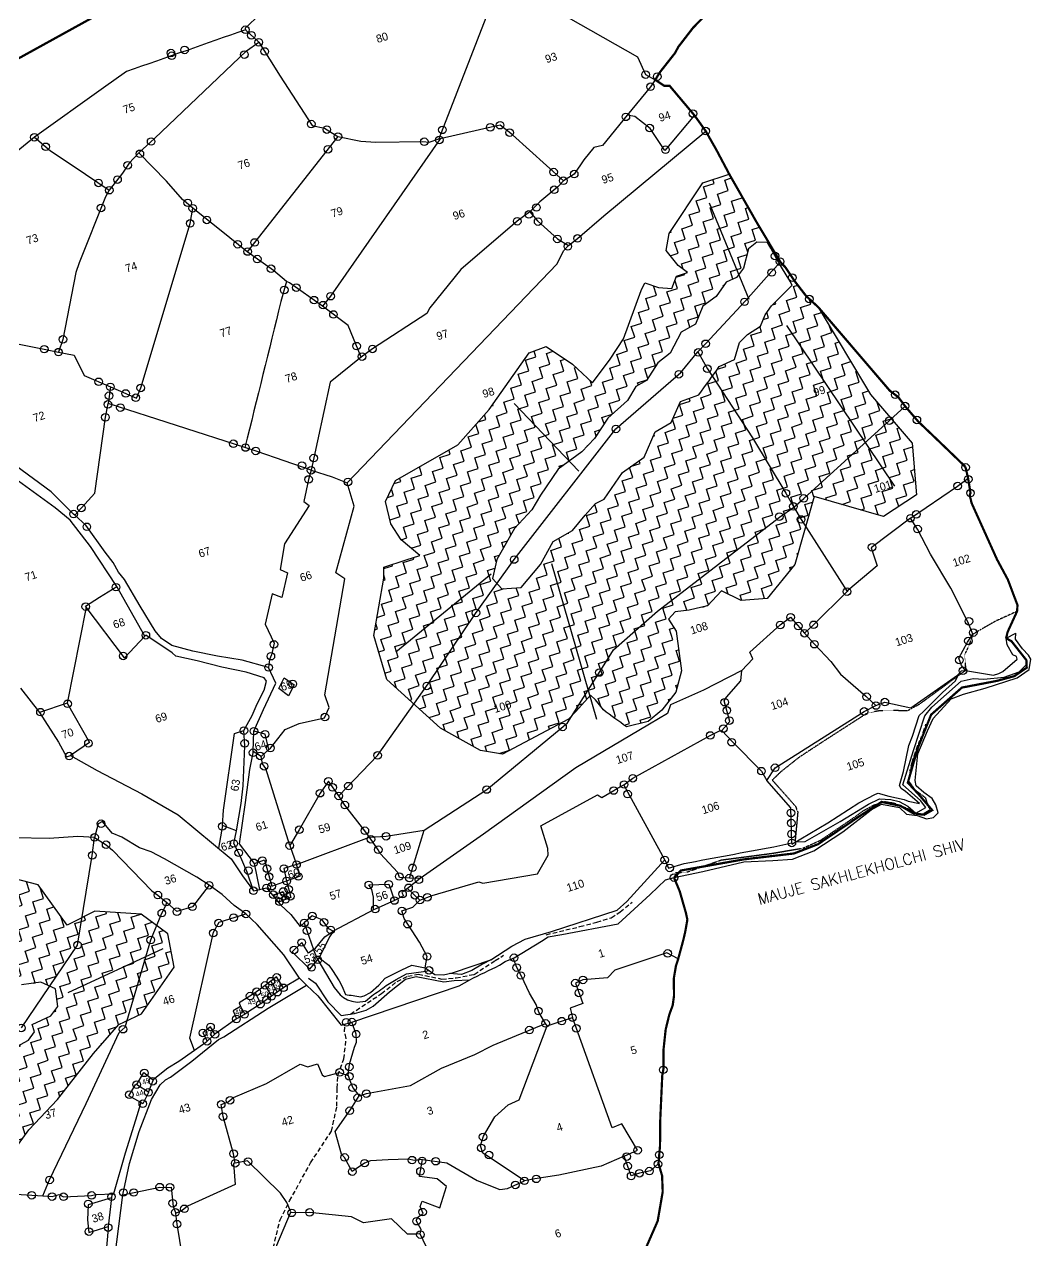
# Model space of a CAD drawing. Header units: metres. Extents: x 355712 to 357523, y 1745396 to 1748564.
# Drawn here: x 356358 to 357480, y 1746151 to 1747507 of the extents above; entities that cross this region are included whole.
import ezdxf
from ezdxf.enums import TextEntityAlignment as Align

# ---------------------------------------------------------------- set-up
doc = ezdxf.new("R2010")
doc.units = ezdxf.units.M
doc.header["$MEASUREMENT"] = 0
doc.linetypes.add('DASHDOT', pattern=[1, 0.5, -0.25, 0, -0.25])
doc.linetypes.add('DASHED', pattern=[0.75, 0.5, -0.25])
for name, color, linetype in [('LINE_FOOTPATH', 1, 'DASHED'), ('LINE_WATER', 4, 'Continuous'), ('OFF', 1, 'Continuous'), ('OTHERS', 1, 'Continuous'), ('POLY_HATCH', 12, 'Continuous'), ('POLY_PARCEL', 6, 'Continuous'), ('POLY_ROAD', 30, 'Continuous'), ('POLY_WATER', 4, 'Continuous'), ('SYM_ARROW', 1, 'Continuous'), ('SYM_STONE', 1, 'Continuous'), ('TEXT_MAPOUT', 7, 'Continuous'), ('TEXT_PARCEL', 7, 'Continuous'), ('V_BOUND_LINE', 7, 'Continuous'), ('V_BOUND_STREAM_LINE', 7, 'DASHDOT')]:
    doc.layers.add(name, color=color, linetype=linetype)
doc.styles.get("Standard").update_dxf_attribs({"font": 'simplex.shx'})
doc.styles.add('TEXT_MAP', font='KRDEV050.TTF')
doc.dimstyles.get("Standard").update_dxf_attribs({"dimtxt": 0.18, "dimasz": 0.18, "dimexe": 0.18, "dimexo": 0.0625, "dimgap": 0.09, "dimtad": 0, "dimtih": 1, "dimtoh": 1, "dimdec": 4, "dimzin": 0, "dimdsep": 46, "dimtxsty": 'Standard', "dimcen": 0.09, "dimadec": 0, "dimazin": 0, "dimtfac": 1, "dimtdec": 4, "dimtofl": 0, "dimtmove": 0, "dimatfit": 3, "dimfxl": 1, "dimtolj": 1, "dimtzin": 0, "dimarcsym": 0})
pattern_1 = [(17.66085, (356086.215, 1744878.072), (8.05156, 15.57349), [12.3968, -12.3968]), (107.66085, (356098.027, 1744881.833), (-15.57349, 8.05156), [12.3968, -12.3968])]

# ---------------------------------------------------------------- blocks, each defined once
blk = doc.blocks.new('STONE')
blk.add_circle((0, 0), 0.851)

msp = doc.modelspace()

# ---------------------------------------------------------------- hatches: boundary and pattern name
at = {"layer": 'POLY_HATCH'}
h = msp.add_hatch(dxfattribs=at)
h.set_pattern_fill('ZIGZAG', color=256, scale=99.174399, angle=17.6608, style=0)
h.set_pattern_definition(pattern_1)
h.paths.add_polyline_path([(356911.9, 1746879.5), (356890.4, 1746878.1), (356879.7, 1746889.6), (356884.7, 1746910.7), (356904.3, 1746945.1), (356923.5, 1746966.1), (356933.2, 1746982.5), (356952.9, 1747011.5), (356979.6, 1747030.9), (356993.7, 1747045.6), (357008.4, 1747068.3), (357030.5, 1747088), (357039.7, 1747103.5), (357051.6, 1747110.4), (357064.1, 1747130), (357077.9, 1747140.7), (357090.1, 1747164.1), (357106, 1747173.1), (357114.5, 1747193), (357129.1, 1747203.9), (357140.4, 1747220), (357152, 1747225.3), (357159.7, 1747235.6), (357165.4, 1747257), (357183.3, 1747271.7), (357173.9, 1747287.5), (357143.8, 1747340.4), (357114.4, 1747330.8), (357076.7, 1747274.2), (357073.5, 1747255.1), (357086.8, 1747238.5), (357097.3, 1747230.6), (357084.9, 1747226.7), (357079.7, 1747213), (357065, 1747213.9), (357049.7, 1747219.3), (357045.6, 1747210.8), (357026, 1747156.7), (357010.9, 1747134.1), (356991.4, 1747107.8), (356969.2, 1747128.6), (356939.5, 1747148.1), (356920.6, 1747141), (356876.1, 1747077.8), (356841.3, 1747038.6), (356771.8, 1746998.9), (356760.4, 1746975.2), (356766.6, 1746950.6), (356778, 1746932.6), (356798.7, 1746915.2), (356783.4, 1746910.3), (356758.8, 1746902), (356758.6, 1746890), (356747.5, 1746825.8), (356762, 1746776.9), (356821.7, 1746722.4), (356866.4, 1746697.6), (356891, 1746693.7), (356964.7, 1746732.5), (356972.9, 1746741.1), (356989.1, 1746759.3), (356994.8, 1746754.1), (357003.4, 1746742.8, 0.005377), (357029.3, 1746724.1), (357053.5, 1746729.8), (357068.5, 1746742.6), (357084.1, 1746762.6), (357090.5, 1746786.6), (357084.5, 1746830.7), (357076.2, 1746844), (357083.6, 1746852.4), (357099, 1746854.3), (357119.5, 1746858.8), (357135.1, 1746875.8), (357157.2, 1746864.8), (357185.9, 1746867.3), (357216.8, 1746905), (357238.3, 1746980.9), (357315.6, 1746958.7), (357352.6, 1746982.7), (357347.6, 1747040.2), (357301.4, 1747094.5), (357243, 1747192.1), (357229.6, 1747204.4), (357217.5, 1747220.1), (357190.9, 1747193.6), (357183.9, 1747183.6), (357178.5, 1747170.9), (357164.2, 1747161.7), (357155.4, 1747152.6), (357149.7, 1747133.6), (357132.6, 1747125.8, -0.00621), (357109.8, 1747094.3), (357089.4, 1747087), (357078.9, 1747063.3), (357061.1, 1747052.9), (357048.9, 1747024.8), (357024.6, 1747007.7), (357004.3, 1746977.8), (356994.8, 1746973.2), (356983.3, 1746960.1), (356969.2, 1746943.1), (356947.3, 1746930.6), (356933.5, 1746905.1)])
h = msp.add_hatch(dxfattribs=at)
h.set_pattern_fill('ZIGZAG', color=256, scale=99.174399, angle=17.6608, style=0)
h.set_pattern_definition(pattern_1)
h.paths.add_polyline_path([(356422.5, 1745927.7), (356392.8, 1745939.7), (356345, 1745951.5), (356319.3, 1745982.7), (356306.5, 1746040.6), (356297.6, 1746100.8), (356288.2, 1746158.6), (356263.2, 1746194.6, -0.003784), (356326.8, 1746225), (356362.8, 1746274.7), (356394.9, 1746308.6), (356435, 1746359.7), (356463, 1746392.2), (356488.6, 1746403.8), (356525, 1746455.9), (356517.7, 1746493), (356488.1, 1746515.1), (356436.5, 1746518.3), (356405.4, 1746502.8), (356373.1, 1746547.7), (356346, 1746554.8), (356291.6, 1746502.6), (356268.2, 1746480.5), (356245.4, 1746481.1), (356159.1, 1746408.6), (356114.5, 1746353.9), (356082.6, 1746302), (356057.4, 1746268.8), (356039.9, 1746228.3), (356014, 1746196.4), (355974.4, 1746133.1), (356008.5, 1746050.5), (356031, 1746033.3), (356078.6, 1746039.5), (356082.7, 1746012.6), (356044.9, 1745985.9), (356061.8, 1745929.3), (356078.4, 1745902), (356126.9, 1745866.7), (356182.2, 1745838.1), (356226.3, 1745806), (356265.3, 1745779), (356331.6, 1745723.8), (356378.1, 1745713.1), (356406.5, 1745754.8), (356440.2, 1745829.7)])
h.paths.add_polyline_path([(356353.7, 1745826.2), (356362.2, 1745805.8), (356368.2, 1745793.3), (356366.9, 1745776.4), (356354.1, 1745763.1), (356340.9, 1745771.4), (356332.6, 1745787.2), (356311.5, 1745812.1), (356298.1, 1745823), (356289.3, 1745842.5), (356274.4, 1745858.2), (356251.7, 1745869.4), (356236, 1745891.7), (356226.1, 1745893.8), (356210.1, 1745902.5), (356199.7, 1745920.9), (356183.6, 1745921.7, -0.006227), (356163.6, 1745941), (356138.8, 1745942.3), (356126.5, 1745952.2), (356109.6, 1745963.9), (356103.2, 1745975.7), (356101.7, 1745998.9), (356106.8, 1746020.3), (356101.4, 1746024.8), (356093.6, 1746034.8), (356080.8, 1746043.9), (356072.9, 1746056.5), (356064.6, 1746072.3), (356042, 1746092), (356032.6, 1746117.7), (356044.5, 1746145.6), (356044.9, 1746158.8), (356058, 1746171.6), (356072.4, 1746182.1), (356075.9, 1746204.2), (356091.2, 1746222.3), (356094.9, 1746241.9), (356109.3, 1746259.2), (356116.2, 1746272.6), (356130.1, 1746288.9), (356130.5, 1746298.2), (356147, 1746304.1), (356155.7, 1746330.6), (356169, 1746342.7), (356181.8, 1746366.5), (356199.5, 1746372.8), (356209.6, 1746380.6), (356219.5, 1746397), (356250.9, 1746401.7), (356270.1, 1746412.5), (356295.8, 1746410.2), (356308.1, 1746419.3), (356331.2, 1746425.4), (356354.7, 1746436.2), (356376.2, 1746439.1), (356392.4, 1746431.7), (356395.3, 1746412.2), (356387.4, 1746401.8), (356366.6, 1746392.2), (356369.3, 1746383.9), (356362.4, 1746374.4), (356349.4, 1746367.7), (356332.2, 1746347.1), (356326.7, 1746331.5), (356315.1, 1746326.5), (356325.4, 1746296.2), (356312.8, 1746286.3), (356300.6, 1746264.6), (356280.2, 1746254.2), (356273.9, 1746228.5), (356257.4, 1746213.7), (356196.1, 1746176.4), (356191.7, 1746167.8), (356215.2, 1746145.6), (356207.7, 1746109.1), (356227.1, 1746075.1), (356230.6, 1746043.3), (356283.4, 1746022.3), (356288.8, 1746007.5), (356289.6, 1745980.1), (356306.6, 1745965.8), (356304, 1745945.2), (356321.7, 1745920.6), (356324.5, 1745897.2), (356331.4, 1745888.2), (356336.4, 1745866.1), (356337.7, 1745847.4)], flags=16)

# ---------------------------------------------------------------- linework, layer by layer
at = {"layer": 'LINE_FOOTPATH', "ltscale": 0.5}
msp.add_lwpolyline([(357464.7, 1746852.8), (357440.1, 1746841.6), (357415.3, 1746827.2), (357410.2, 1746812.6), (357406.4, 1746805.2), (357407.3, 1746786.9), (357356.1, 1746749.4), (357342.6, 1746741.8), (357327.1, 1746742.2), (357310.6, 1746741.8), (357297.6, 1746739.3), (357247.8, 1746707.2), (357221.5, 1746689.9), (357201.1, 1746673.7), (357191.8, 1746664.6), (357217.7, 1746635.4), (357220.2, 1746628.9), (357217.1, 1746595.3)], dxfattribs=at)
at = {"layer": 'LINE_FOOTPATH', "ltscale": 10}
for points in [[(356939.8, 1746492.2), (356977.2, 1746501.2), (356996.1, 1746506), (357012.3, 1746511.1), (357022.2, 1746517.6), (357035.4, 1746528.5)], [(356721.6, 1746403.6), (356755.9, 1746426.6), (356773.6, 1746440.1), (356785.4, 1746446), (356797.2, 1746448.1), (356823.4, 1746442.7), (356839.2, 1746444), (356859.5, 1746448), (356882.9, 1746463.3), (356892.2, 1746469.2)], [(356648.4, 1746004.6), (356637.9, 1746029.9), (356623.4, 1746066.3), (356626.8, 1746090.1), (356628.1, 1746106.9), (356633.7, 1746135.7), (356642.9, 1746174.4), (356653.6, 1746195.4), (356677, 1746237.9), (356700.3, 1746273), (356706.3, 1746300.8), (356706.6, 1746321.1), (356707.5, 1746335.6), (356714.1, 1746353.7), (356716.6, 1746376.6), (356714.9, 1746384.1), (356715.2, 1746392.6)]]:
    msp.add_lwpolyline(points, dxfattribs=at)
at = {"layer": 'LINE_WATER'}
for points in [[(357217.7, 1746595.7), (357228.3, 1746596.1), (357267.6, 1746618.6), (357298.9, 1746637.7), (357311.5, 1746643.8), (357323.8, 1746643.1), (357333.3, 1746640.8), (357342.9, 1746635.6), (357352, 1746627.7), (357362.9, 1746634.1), (357357.1, 1746641.8), (357337.3, 1746659.5), (357349.2, 1746697.7), (357361.9, 1746736.2), (357369.5, 1746746.1), (357402.3, 1746774.8), (357415.9, 1746777.9), (357427.7, 1746777.1), (357450.3, 1746779.3), (357467, 1746785.4), (357474.8, 1746793.3)], [(356877.8, 1746464.2), (356868.5, 1746459.2), (356856.6, 1746452.1), (356845.1, 1746448), (356832, 1746449)], [(356674.5, 1746443.8), (356682.5, 1746438.1), (356696.2, 1746417.2), (356711, 1746402), (356726.1, 1746404.3), (356739, 1746408), (356746.7, 1746412.5), (356764.8, 1746428.6), (356782.8, 1746442.6), (356794.7, 1746445.6), (356825.6, 1746439.7), (356837.1, 1746441.3), (356854.6, 1746441.9)]]:
    msp.add_lwpolyline(points, dxfattribs=at)
msp.add_lwpolyline([(356684.9, 1746464.2), (356703.1, 1746433.5), (356709.8, 1746425.3), (356713.8, 1746422), (356718.3, 1746419.7), (356722.9, 1746418.2), (356729.1, 1746416.9), (356738.2, 1746418.2), (356745.1, 1746424.1, 0.009766), (356761.4, 1746435.5), (356772.5, 1746442.3), (356783.8, 1746448.4), (356802.8, 1746451.2), (356809.1, 1746452.4)], format="xyb", dxfattribs=at)
at = {"layer": 'OFF'}
for points in [[(357452.5, 1746822.8), (357463.5, 1746828.4)], [(356661.3, 1746570.5), (356742.6, 1746601.1)], [(356613.3, 1746541.3), (356620.3, 1746542.7)], [(356664.6, 1746443.6), (356672.4, 1746436)]]:
    msp.add_lwpolyline(points, dxfattribs=at)
at = {"layer": 'OTHERS', "linetype": 'DASHED', "ltscale": 0.5}
msp.add_lwpolyline([(357084, 1746561.4), (357096.6, 1746562.1), (357135.1, 1746575.6), (357192.5, 1746583.1), (357226.3, 1746588.9), (357245.6, 1746597.5), (357285.5, 1746624.7), (357292.4, 1746629.9), (357304.4, 1746636.6), (357317.9, 1746640.9), (357328.1, 1746638.8), (357344.3, 1746632.3), (357349.5, 1746627.7), (357358, 1746625.9), (357367.4, 1746631.4), (357362.7, 1746644.8), (357351.4, 1746653.2), (357343.7, 1746664), (357345.2, 1746675.3), (357349.1, 1746689), (357354.3, 1746703.9), (357359.1, 1746715), (357363.1, 1746727)], dxfattribs=at)
at = {"layer": 'POLY_HATCH'}
for points in [[(357143.8, 1747340.4), (357173.9, 1747287.5), (357201, 1747242.1), (357206.4, 1747236.5), (357217.1, 1747220.6), (357229.6, 1747204.4), (357243, 1747192.1), (357301.4, 1747094.5), (357347.6, 1747040.2), (357352.6, 1746982.7), (357315.6, 1746958.7), (357238.3, 1746980.9), (357216.8, 1746905), (357185.9, 1746867.3), (357157.2, 1746864.8), (357135.1, 1746875.8), (357119.5, 1746858.8), (357099, 1746854.3), (357083.6, 1746852.4), (357076.2, 1746844), (357084.5, 1746830.7), (357090.5, 1746786.6), (357084.1, 1746762.6), (357068.5, 1746742.6), (357053.5, 1746729.8), (357029.3, 1746724.1, -0.005377), (357003.4, 1746742.8), (356994.8, 1746754.1), (356989.1, 1746759.3), (356972.9, 1746741.1), (356964.7, 1746732.5), (356891, 1746693.7), (356866.4, 1746697.6), (356821.7, 1746722.4), (356762, 1746776.9), (356747.5, 1746825.8), (356758.6, 1746890), (356758.8, 1746902), (356783.4, 1746910.3), (356798.7, 1746915.2), (356778, 1746932.6), (356766.6, 1746950.6), (356760.4, 1746975.2), (356771.8, 1746998.9), (356841.3, 1747038.6), (356876.1, 1747077.8), (356920.6, 1747141), (356939.5, 1747148.1), (356969.2, 1747128.6), (356991.4, 1747107.8), (357010.9, 1747134.1), (357026, 1747156.7), (357045.6, 1747210.8), (357049.7, 1747219.3), (357065, 1747213.9), (357079.7, 1747213), (357084.9, 1747226.7), (357097.3, 1747230.6), (357086.8, 1747238.5), (357073.5, 1747255.1), (357076.7, 1747274.2), (357114.4, 1747330.8)], [(357186.6, 1747264.1), (357174.7, 1747264.6), (357165.4, 1747257), (357159.7, 1747235.6), (357152, 1747225.3), (357140.4, 1747220), (357129.1, 1747203.9), (357114.5, 1747193), (357106, 1747173.1), (357090.1, 1747164.1), (357077.9, 1747140.7), (357064.1, 1747130), (357051.6, 1747110.4), (357039.7, 1747103.5), (357030.5, 1747088), (357008.4, 1747068.3), (356993.7, 1747045.6), (356979.6, 1747030.9), (356952.9, 1747011.5), (356933.2, 1746982.5), (356923.5, 1746966.1), (356904.3, 1746945.1), (356884.7, 1746910.7), (356879.7, 1746889.6), (356890.4, 1746878.1), (356911.9, 1746879.5), (356933.5, 1746905.1), (356947.3, 1746930.6), (356969.2, 1746943.1), (356983.3, 1746960.1), (356994.8, 1746973.2), (357004.3, 1746977.8), (357024.6, 1747007.7), (357048.9, 1747024.8), (357061.1, 1747052.9), (357078.9, 1747063.3), (357089.4, 1747087), (357109.8, 1747094.3, 0.00621), (357132.6, 1747125.8), (357149.7, 1747133.6), (357155.4, 1747152.6), (357164.2, 1747161.7), (357178.5, 1747170.9), (357183.9, 1747183.6), (357190.9, 1747193.6), (357214.1, 1747216.7), (357210.4, 1747223.3), (357199.1, 1747241.6), (357190.2, 1747257.9)]]:
    msp.add_lwpolyline(points, format="xyb", close=True, dxfattribs=at)
for points in [[(356326.8, 1746225), (356362.8, 1746274.7), (356394.9, 1746308.6), (356435, 1746359.7), (356463, 1746392.2), (356488.6, 1746403.8), (356525, 1746455.9), (356517.7, 1746493), (356488.1, 1746515.1), (356436.5, 1746518.3), (356405.4, 1746502.8), (356373.1, 1746547.7), (356346, 1746554.8)], [(356349.4, 1746367.7), (356362.4, 1746374.4), (356369.3, 1746383.9), (356366.6, 1746392.2), (356387.4, 1746401.8), (356395.3, 1746412.2), (356392.4, 1746431.7), (356376.2, 1746439.1), (356354.7, 1746436.2)]]:
    msp.add_lwpolyline(points, dxfattribs=at)
at = {"layer": 'POLY_PARCEL'}
for points in [[(356888.6, 1747559.1), (356900.7, 1747551.6), (357041.4, 1747471.3), (357050.5, 1747451.4), (357061.3, 1747445.5), (357056, 1747437.9), (357030.1, 1747406.3)], [(356882.8, 1747541.9), (356820.1, 1747379.6)], [(356604.3, 1747501.4), (356619.2, 1747487.5)], [(356485.6, 1747364.1), (356502.9, 1747380.2), (356605.5, 1747477.8), (356619.2, 1747487.5)], [(356619.2, 1747487.5), (356643.2, 1747449.8), (356678.7, 1747394.6), (356692.5, 1747391.7), (356707.5, 1747382.3)], [(357030.1, 1747406.3), (357002.5, 1747372.4), (356992.9, 1747370.3), (356981.5, 1747356.2), (356970.9, 1747340.5), (356958.8, 1747333)], [(357105, 1747406), (357071.8, 1747366.7), (357055.7, 1747391.3), (357038.6, 1747404.7), (357030.1, 1747406.3)], [(356958.8, 1747333), (356902, 1747384.2), (356888.3, 1747395), (356878.4, 1747392.8), (356821.4, 1747379.9)], [(356964.7, 1747260.7), (356974.6, 1747268.7), (357004, 1747294), (357117.5, 1747388.5)], [(356369, 1747381.5), (356387.1, 1747366.4), (356413.5, 1747349), (356452.5, 1747322.5)], [(356707.5, 1747382.3), (356606.4, 1747253.6)], [(356821.4, 1747379.9), (356699.3, 1747204.3), (356690.2, 1747193.2)], [(356707.5, 1747382.3), (356733, 1747377.1), (356749.8, 1747376.2), (356802.3, 1747376.7), (356809.3, 1747376.1), (356820.1, 1747379.6)], [(356820.1, 1747379.6), (356821.4, 1747379.9)], [(356485.6, 1747364.1), (356474.7, 1747352.7), (356467.4, 1747341.5), (356452.5, 1747322.5)], [(356545.6, 1747302.4), (356545.6, 1747302.4), (356534.3, 1747312.2), (356516.2, 1747332.5), (356485.6, 1747364.1)], [(356452.5, 1747322.5), (356448.2, 1747315.1), (356419.1, 1747241.4), (356415.1, 1747230.7), (356400.8, 1747156.1), (356395.9, 1747141.9)], [(356958.8, 1747333), (356952.6, 1747326.4), (356932.5, 1747309.5), (356921.4, 1747298.4)], [(356453.7, 1747103.2), (356482.8, 1747090.6), (356487.6, 1747102), (356542.7, 1747285.5), (356542.7, 1747285.5), (356542.7, 1747285.5), (356545.6, 1747302.4)], [(356606.4, 1747253.6), (356586.8, 1747269.2), (356545.6, 1747302.4)], [(356921.4, 1747298.4), (356907.4, 1747287.8), (356844.5, 1747234), (356810.1, 1747191.2), (356806.5, 1747185), (356746, 1747145.5), (356733.4, 1747136.2)], [(356921.4, 1747298.4), (356929.9, 1747288.2), (356952.2, 1747268.2), (356964.7, 1747260.7)], [(356650.3, 1747220.5), (356635.8, 1747232.8), (356606.4, 1747253.6)], [(356717.8, 1746996.1), (356951.9, 1747240.4), (356958.9, 1747254.9), (356964.7, 1747260.7)], [(357108.8, 1747142.4), (357117.4, 1747151.2), (357161.8, 1747199.2), (357191.3, 1747232.1), (357201, 1747242.1)], [(356690.2, 1747193.2), (356653.4, 1747219.3), (356650.3, 1747220.5)], [(356733.4, 1747136.2), (356718.9, 1747171.5), (356690.2, 1747193.2)], [(356279.7, 1747153.5), (356288.8, 1747163.4), (356380, 1747145.2), (356395.9, 1747141.9)], [(356395.9, 1747141.9), (356413.5, 1747138.6), (356424.4, 1747116), (356453.7, 1747103.2)], [(356733.4, 1747136.2), (356698.9, 1747108.4), (356677.5, 1747010.2)], [(356708.3, 1746646.9), (356751.7, 1746692.2), (356808.2, 1746771.8), (356860.8, 1746850.4), (356904, 1746910.6), (357017.4, 1747056.3), (357089.8, 1747119.1), (357108.8, 1747142.4)], [(357108.8, 1747142.4), (357119.4, 1747123.4), (357169.9, 1747046.3), (357206.9, 1746984.5), (357215.8, 1746969.1)], [(356453.7, 1747103.2), (356451.1, 1747084.5)], [(356414, 1746960.1), (356436.5, 1746984.7), (356448.2, 1747069.2), (356451.1, 1747084.5)], [(356603.8, 1747035.7), (356451.1, 1747084.5)], [(357215.8, 1746969.1), (357226.9, 1746978.8), (357322.4, 1747065.5), (357339.8, 1747081.7)], [(356677.5, 1747010.2), (356617.5, 1747031.1), (356603.8, 1747035.7)], [(356677.5, 1747010.2), (356674.8, 1746999.9), (356669.4, 1746975.5), (356675.4, 1746970.9), (356647.9, 1746928.1), (356643.2, 1746899.5), (356651.3, 1746895.8), (356644.8, 1746868.3), (356634.3, 1746872.2), (356626.5, 1746838.4), (356636.5, 1746817.5), (356633.4, 1746804.3), (356631, 1746799.2), (356630.2, 1746790.2)], [(356677.5, 1747010.2), (356701.1, 1747002.8), (356717.8, 1746996.1)], [(356630.5, 1746698.8), (356632.1, 1746700.3), (356648.6, 1746721.2), (356664.4, 1746727.6), (356692.5, 1746733.9), (356697.8, 1746745.5), (356692.9, 1746759.8), (356715, 1746889), (356705.3, 1746895.8), (356725.7, 1746970), (356717.8, 1746996.1)], [(357345.9, 1746956.7), (357398.4, 1746992.5), (357410.1, 1747001.4)], [(356803.5, 1746608.7), (356873.4, 1746654.1), (356956.4, 1746722.7), (356963.4, 1746728.4), (357006.2, 1746796), (357014.8, 1746809.8), (357063.8, 1746853.1), (357199.9, 1746957.9), (357215.8, 1746969.1)], [(357215.8, 1746969.1), (357223.9, 1746955.3), (357275.1, 1746874.8)], [(357345.9, 1746956.7), (357302.1, 1746923.6), (357308.9, 1746903.5), (357276.2, 1746876.1), (357275.1, 1746874.8)], [(357407.3, 1746786.9), (357402.6, 1746792.3), (357399.6, 1746800.7), (357409.5, 1746818.4), (357415.3, 1746827.2), (357409.9, 1746841), (357390.7, 1746878.5), (357368.3, 1746916.6), (357353.8, 1746944.6), (357345.9, 1746956.7)], [(356426.8, 1746857.5), (356425.9, 1746858.7), (356441.6, 1746868.6), (356461, 1746880.4)], [(357275.1, 1746874.8), (357237.8, 1746837.8), (357227.7, 1746828.4)], [(356426.8, 1746857.5), (356405.7, 1746750.4)], [(356492.3, 1746825), (356469.6, 1746801), (356426.8, 1746857.5)], [(357158, 1746786.9), (357170, 1746800), (357166.7, 1746807.2), (357200.7, 1746837.6), (357212.2, 1746846.2), (357227.7, 1746828.4)], [(357227.7, 1746828.4), (357238.8, 1746816.2), (357256.9, 1746796.9), (357267.7, 1746782.8), (357296, 1746758.4), (357307.3, 1746747.8)], [(357158, 1746786.9), (357115.2, 1746765), (357078.2, 1746748.7), (357075.1, 1746738.8), (357054.9, 1746727), (356972.9, 1746678.3), (356869.8, 1746604.4), (356799.2, 1746554.8)], [(357135.5, 1746720.1), (357144.3, 1746729.8), (357138.3, 1746752.9), (357140.7, 1746757), (357156.7, 1746775.3), (357158, 1746786.9)], [(357307.3, 1746747.8), (357317.3, 1746751.7), (357346.2, 1746745.3), (357398.4, 1746781.8), (357399.7, 1746783.2)], [(356405.7, 1746750.4), (356374.6, 1746739.9)], [(356405.7, 1746750.4), (356430.3, 1746706.4), (356409.4, 1746691.9)], [(357185.8, 1746664.2), (357194.9, 1746678.4), (357294.2, 1746741.2), (357307.3, 1746747.8)], [(356578.7, 1746614.1), (356579.9, 1746631), (356592, 1746716.7), (356602.7, 1746719.8)], [(356630.5, 1746698.8), (356626.2, 1746715.8), (356613.8, 1746719.2)], [(357026.2, 1746659.5), (357036.3, 1746666.7), (357122.6, 1746714.4), (357132, 1746719.3), (357135.5, 1746720.1)], [(357135.5, 1746720.1), (357147.7, 1746706.9), (357179.7, 1746674.6), (357185.8, 1746664.2)], [(356621.7, 1746691), (356630.5, 1746698.8)], [(356621.7, 1746691), (356612.8, 1746696.5)], [(356653.7, 1746591.6), (356627, 1746677.5), (356623.3, 1746682.9), (356621.7, 1746691)], [(356708.3, 1746646.9), (356696.8, 1746663.4), (356687.5, 1746650), (356664.3, 1746609.3), (356653.7, 1746591.6)], [(357071.8, 1746575.6), (357026.2, 1746659.5)], [(357213.6, 1746594.6), (357212.4, 1746633.6), (357185.8, 1746664.2)], [(356742.6, 1746601.1), (356737.5, 1746608.1), (356715.2, 1746636.8), (356708.3, 1746646.9)], [(356578.7, 1746614.1), (356574.3, 1746588.7)], [(356594.5, 1746607.9), (356578.7, 1746614.1)], [(356742.6, 1746601.1), (356761.2, 1746602), (356803.5, 1746608.7)], [(356787.1, 1746555.4), (356803.5, 1746608.7)], [(356354.5, 1746388.2), (356417.1, 1746480.7), (356433.5, 1746580.6), (356436.1, 1746600.7), (356449, 1746592.5), (356456.2, 1746586.5), (356499.9, 1746541.1), (356506.7, 1746536.4), (356516.8, 1746528)], [(356653.7, 1746591.6), (356661.3, 1746570.5)], [(356787.1, 1746555.4), (356776.3, 1746556), (356774.2, 1746561.6), (356754.6, 1746582.7), (356752.4, 1746587), (356742.6, 1746601.1)], [(356614.4, 1746571.5), (356625.6, 1746575.7), (356633.6, 1746546.3), (356650.3, 1746552.1)], [(356661.3, 1746570.5), (356647.2, 1746566), (356650.3, 1746552.1)], [(356650.3, 1746552.1), (356665.9, 1746558), (356661.3, 1746570.5)], [(356650.3, 1746552.1), (356654.8, 1746533.7), (356649, 1746531.5)], [(356747.3, 1746520), (356747.3, 1746533.9), (356745.2, 1746542.5), (356741.9, 1746547.7), (356764.1, 1746548.5), (356770.5, 1746530.3)], [(356799.2, 1746554.8), (356785.2, 1746543.7)], [(356799.2, 1746554.8), (356787.1, 1746555.4)], [(356563.8, 1746547.3), (356545.2, 1746523.3), (356528, 1746517.9), (356516.8, 1746528)], [(356634.4, 1746536.4), (356646.5, 1746540.4), (356649, 1746531.5)], [(356785.2, 1746543.7), (356778.6, 1746539.1), (356780.4, 1746535.7), (356770.5, 1746530.3)], [(356785.2, 1746543.7), (356798.9, 1746530.9)], [(356378.3, 1746200.9), (356386, 1746218.7), (356426.6, 1746304), (356463.7, 1746383.3), (356470.3, 1746388.9), (356498.7, 1746486.3), (356511.1, 1746516.3), (356515.4, 1746524.7), (356516.8, 1746528)], [(356649, 1746531.5), (356641.1, 1746528.5)], [(356770.5, 1746530.3), (356749, 1746520.8), (356747.3, 1746520)], [(356804.6, 1746455.4), (356806.8, 1746467.9), (356798.5, 1746483.9), (356781.2, 1746510.2), (356778.8, 1746518.7), (356791.1, 1746522.9), (356798.9, 1746530.9)], [(356547.6, 1746363.1), (356542.3, 1746376.9), (356568.6, 1746495.2), (356575, 1746506.3), (356604.9, 1746515.4)], [(356702.3, 1746496), (356697.3, 1746498.8), (356689.8, 1746508.9), (356678.9, 1746513.1), (356670, 1746505.4)], [(356747.3, 1746520), (356702.3, 1746496)], [(356684.9, 1746464.2), (356680.3, 1746475.7), (356682.4, 1746477.1), (356692.9, 1746489.8), (356702.3, 1746496)], [(356702.3, 1746496), (356697.9, 1746490), (356686.6, 1746466.3)], [(356939, 1746393.3), (356931.6, 1746405.9), (356928.5, 1746414.4), (356921.1, 1746426.9), (356912, 1746446), (356906.8, 1746455.5), (356903, 1746465.9), (356903.9, 1746466.5)], [(357086.9, 1746465.3), (357074.2, 1746471.9), (357016.4, 1746452.7), (357007.9, 1746444), (356980.7, 1746441.8), (356972.3, 1746438.3), (356980.4, 1746415.4), (356966.4, 1746410.2), (356969, 1746399.8)], [(356632.7, 1746440.4), (356626.3, 1746435.7)], [(356646.8, 1746433), (356638.9, 1746445.1), (356632.7, 1746440.4)], [(356632.7, 1746440.4), (356639.8, 1746428.1)], [(356615, 1746427.2), (356597.5, 1746416.4), (356598.8, 1746412.2)], [(356626.3, 1746435.7), (356615, 1746427.2)], [(356615, 1746427.2), (356621.4, 1746415.1)], [(356626.3, 1746435.7), (356633.4, 1746423.6)], [(356598.8, 1746412.2), (356590.5, 1746407.3), (356594.2, 1746398.2)], [(356598.8, 1746412.2), (356603.7, 1746403.7)], [(356940.7, 1746390.4), (356969, 1746399.8)], [(357026.5, 1746245.4), (357041.6, 1746251.8), (357023.9, 1746281.1), (357013.1, 1746276.9), (356973.4, 1746387.7), (356969, 1746399.8)], [(356570.3, 1746381.1), (356565.4, 1746389.4), (356557, 1746382.6), (356561.5, 1746373.3)], [(356718.9, 1746335.2), (356720.5, 1746347.8), (356725.9, 1746366.6), (356728.3, 1746372.3), (356727.8, 1746381.3), (356723.1, 1746394.8)], [(356731, 1746312.6), (356739.2, 1746315), (356788.2, 1746324), (356822.9, 1746343.5), (356860.3, 1746358.5), (356880.5, 1746369.1), (356939, 1746393.3)], [(356915.4, 1746217.7), (356874.8, 1746245), (356869.1, 1746248.5), (356866.5, 1746256.8), (356869.6, 1746267.5), (356882.5, 1746289.1), (356897.2, 1746302.5), (356909.5, 1746308.1), (356940.7, 1746390.4)], [(356940.7, 1746390.4), (356939, 1746393.3)], [(356592.9, 1746237.3), (356591.1, 1746248), (356579.4, 1746289.3), (356577.3, 1746303), (356585.1, 1746305.9), (356591.1, 1746310.8), (356627.7, 1746326.2), (356665.3, 1746347.7), (356673.8, 1746344.7), (356684.5, 1746348.2), (356690, 1746335.8), (356692.5, 1746334), (356709.4, 1746338.6), (356718.9, 1746335.2)], [(356483.1, 1746325), (356490.9, 1746338.7), (356501.6, 1746330.2)], [(356718.9, 1746335.2), (356720.6, 1746329.6), (356724, 1746321.6), (356731, 1746312.6)], [(356487.6, 1746304.9), (356474.3, 1746312.6), (356482.2, 1746325.5), (356483.1, 1746325)], [(356483.1, 1746325), (356496.3, 1746316.9)], [(356801.6, 1746241.5), (356792.9, 1746240.3), (356785.6, 1746241.8), (356763.3, 1746241.1), (356743.8, 1746240.2), (356737.2, 1746237.4), (356723.4, 1746228), (356714.9, 1746243.9), (356711.4, 1746247.5), (356704.5, 1746272.7), (356721.7, 1746297.5), (356731, 1746312.6)], [(356592.9, 1746237.3), (356591.1, 1746237), (356592.9, 1746213.6), (356539.9, 1746189.5), (356533.9, 1746184.5), (356526.3, 1746181.3)], [(356654.6, 1746181.9), (356655, 1746183), (356650.6, 1746193.4), (356643.5, 1746203.9), (356606.5, 1746240), (356592.9, 1746237.3)], [(356799, 1746158.5), (356800.3, 1746163.3), (356794.8, 1746173.3), (356796.9, 1746177.4), (356802.5, 1746181.4), (356799.3, 1746189.2), (356801.5, 1746195.2), (356821, 1746187.7), (356828.7, 1746211.4), (356818, 1746219.8), (356798.6, 1746222.4), (356801.6, 1746241.5)], [(356801.6, 1746241.5), (356828.8, 1746237.7), (356862.7, 1746218.1), (356888, 1746207.9), (356896.7, 1746209.2), (356915.4, 1746217.7)], [(357026.5, 1746245.4), (357000.8, 1746233.9), (356953.9, 1746224.2), (356926.9, 1746219.8), (356915.4, 1746217.7)], [(357064.9, 1746237), (357056.1, 1746228.9), (357043.7, 1746226.1), (357034.4, 1746223.1), (357026.5, 1746245.4)], [(356239.1, 1746209.4), (356378.3, 1746200.9)], [(356467.8, 1746202.2), (356508.8, 1746210.7), (356512.7, 1746210.4), (356521.4, 1746210.6), (356523.7, 1746188.9), (356526.2, 1746182.5), (356526.3, 1746181.3)], [(356378.3, 1746200.9), (356388.8, 1746200.1), (356396.8, 1746202.3), (356401.5, 1746200), (356432.8, 1746201.5), (356437.5, 1746202.3), (356457.1, 1746203.3)], [(356454.9, 1746198.9), (356429, 1746190.8), (356428.2, 1746174.4), (356429.7, 1746160.1), (356451.4, 1746166.7)], [(356526.3, 1746181.3), (356527.9, 1746169.4), (356559.3, 1745975.6)], [(356599.8, 1745988.3), (356596.2, 1746003.1), (356600.4, 1746009), (356584.1, 1746043.6), (356595.6, 1746048.1), (356626.3, 1746057.8), (356624.6, 1746069.1), (356626.8, 1746090.1), (356634.6, 1746125.3), (356638.8, 1746141), (356639.4, 1746146.1), (356654.6, 1746181.9)], [(356799, 1746158.5), (356794.9, 1746158.3), (356785.1, 1746158.2), (356767.1, 1746175.3), (356735.9, 1746170.7), (356722.6, 1746177.6), (356675.8, 1746182.5), (356654.6, 1746181.9)], [(356833.3, 1746103.9), (356822.3, 1746112.8), (356809.5, 1746117.4), (356804.7, 1746134.8), (356809.4, 1746136.7), (356799, 1746158.5)]]:
    msp.add_lwpolyline(points, dxfattribs=at)
for points in [[(356650.3, 1747220.5), (356643.8, 1747198.3, -0.001281), (356603.8, 1747035.7)], [(356798.9, 1746530.9), (356812.5, 1746535.9), (356864.6, 1746551.1), (356869.1, 1746549.6), (356929.9, 1746560), (356941.8, 1746581), (356941.4, 1746588.5), (356933.8, 1746613.5), (356996.8, 1746648.2), (357001.8, 1746645.1), (357015, 1746653, -0.012177), (357026.2, 1746659.5)]]:
    msp.add_lwpolyline(points, format="xyb", dxfattribs=at)
msp.add_lwpolyline([(356641.4, 1746766.9), (356647.5, 1746778.8), (356658.7, 1746770.7), (356652.4, 1746758.6)], close=True, dxfattribs=at)
at = {"layer": 'POLY_ROAD'}
for points in [[(356620.3, 1746542.7), (356614.4, 1746571.5), (356597.8, 1746593.4), (356604.3, 1746639.6), (356609.1, 1746676.5), (356612.8, 1746695.2), (356612.8, 1746696.5), (356613.8, 1746719.2), (356624.3, 1746743.4), (356638.1, 1746772.6), (356630.2, 1746790.2), (356600.7, 1746798.2), (356573.1, 1746802.9), (356545.5, 1746808.4), (356522.3, 1746814.9), (356510.9, 1746822.5), (356503.6, 1746831.1), (356486.8, 1746858.6), (356469.4, 1746888.5), (356462.8, 1746896.6), (356456.8, 1746907.2), (356448.1, 1746918.7), (356426.2, 1746948.8), (356414, 1746960.1), (356412.7, 1746961.3), (356387.9, 1746986.2), (356348.5, 1747015.1)], [(356613.3, 1746541.3), (356606.2, 1746561.9), (356597.9, 1746581.8), (356591.4, 1746593.9), (356594.5, 1746607.9), (356599.4, 1746638.4), (356601.7, 1746658.3), (356603.7, 1746702.9), (356602.7, 1746719.8), (356611.9, 1746736.7), (356617.3, 1746749.7), (356625.4, 1746764.8), (356627.8, 1746774.9), (356625.3, 1746778.7), (356605, 1746785.1), (356577.9, 1746790.4), (356550.4, 1746797.6), (356526.9, 1746802.7), (356522.8, 1746806.4), (356493.3, 1746826.1), (356492.3, 1746825), (356461, 1746880.4), (356431.5, 1746925.2), (356409, 1746954.4), (356392, 1746968.3), (356351.4, 1746998)], [(356664.6, 1746443.6), (356647.2, 1746433.3), (356646.8, 1746433), (356639.8, 1746428.1), (356633.4, 1746423.6), (356621.4, 1746415.1), (356620.9, 1746414.7), (356603.7, 1746403.7), (356603.2, 1746403.3), (356594.2, 1746398.2), (356570.3, 1746381.1), (356561.5, 1746373.3), (356560.1, 1746372), (356547.6, 1746363.1), (356530, 1746350.7), (356517.9, 1746343.4), (356501.6, 1746330.2), (356496.3, 1746316.9), (356496.1, 1746316.3), (356489.9, 1746303.7), (356487.6, 1746304.9), (356483.5, 1746291.4), (356470.2, 1746248.5), (356457.1, 1746203.3), (356455.2, 1746202), (356454.9, 1746198.9), (356451.4, 1746166.7), (356451.1, 1746164.6), (356441.1, 1746051.3)], [(356449.4, 1746059.3), (356467.8, 1746202.2), (356474.9, 1746237), (356485.7, 1746272.9), (356499.5, 1746308.4), (356509.4, 1746324.9), (356515.2, 1746330.5), (356520.8, 1746333.4), (356544.7, 1746351.3), (356574.3, 1746375.5), (356580.3, 1746378.2), (356629.6, 1746410.2), (356672.4, 1746436)]]:
    msp.add_lwpolyline(points, dxfattribs=at)
at = {"layer": 'POLY_WATER'}
for points in [[(356626.2, 1747524.2), (356604.1, 1747503.3), (356604.3, 1747501.4, -0.001459), (356471.9, 1747454.9), (356446.2, 1747436.8), (356369, 1747381.5), (356321.7, 1747342.9)], [(356353.6, 1746767.1), (356374.6, 1746739.9), (356396, 1746707.1), (356404.8, 1746690.7), (356409.4, 1746691.9), (356438.9, 1746675.2), (356488.9, 1746649.2), (356529.4, 1746626), (356588.4, 1746577), (356601.1, 1746557.9), (356613.3, 1746541.3), (356627.9, 1746544.3), (356643.5, 1746525.6), (356654.9, 1746514.7), (356665.4, 1746501.5), (356670, 1746505.4), (356680.3, 1746475.7), (356674.5, 1746471.7), (356667.1, 1746483.5), (356656.5, 1746473.2), (356676.3, 1746453.7), (356686.6, 1746466.3), (356697.2, 1746458.1), (356701.4, 1746452.1), (356708.7, 1746440.6), (356711.7, 1746435.2), (356715.8, 1746425.5, -0.009608), (356732.8, 1746423), (356736.8, 1746423.9), (356743.8, 1746427.8), (356753.2, 1746435.8), (356760, 1746443.6), (356778.8, 1746453.2), (356789.7, 1746458.3), (356804.6, 1746455.4), (356815.5, 1746448), (356825.3, 1746447.4), (356836.4, 1746450), (356877.8, 1746464.2), (356901.3, 1746479.6), (356916.1, 1746487.3), (356945.5, 1746495.7), (357018.9, 1746519.4), (357029.7, 1746529.1), (357071.8, 1746575.6), (357076.1, 1746566.4), (357093.6, 1746571.6, -0.002275), (357193.5, 1746590.2), (357213.6, 1746594.6), (357213.7, 1746593.3), (357253.7, 1746616.9), (357288.3, 1746639.2), (357307, 1746649.1), (357310, 1746650.1), (357321.6, 1746646.8), (357339, 1746643.1), (357343.2, 1746641.2), (357356.1, 1746638.5), (357340.5, 1746652), (357335.5, 1746655.4), (357333.8, 1746658.5), (357338.1, 1746674.1), (357344.1, 1746703.1), (357348.3, 1746713.7), (357355.6, 1746736.5), (357360.4, 1746741.3), (357381.5, 1746762.3), (357395.9, 1746775.4), (357399.7, 1746783.2), (357402.6, 1746786.4), (357407.3, 1746786.9), (357438.4, 1746781.6), (357444.4, 1746783.5), (357448.7, 1746785.9), (357464.8, 1746799.6), (357464, 1746802.3), (357460, 1746804.3), (357453.5, 1746815.5), (357452.5, 1746822.8)], [(356672.4, 1746436), (356685.2, 1746424.2), (356710.9, 1746391.3), (356723.1, 1746394.8), (356842.7, 1746435), (356854.6, 1746441.9, -0.008241), (356887.8, 1746458.1), (356894.1, 1746462.4), (356903.9, 1746466.5), (356934.5, 1746485.1), (356941.8, 1746489.9), (356957, 1746492.4), (357020, 1746504.5), (357055.6, 1746537.1), (357072.8, 1746553.3), (357082.2, 1746555.9), (357114.2, 1746562.6), (357160.2, 1746573.6), (357192.3, 1746574.8), (357214.2, 1746576.5), (357238.2, 1746585.9), (357270.3, 1746606.9), (357302.1, 1746631.4), (357313.6, 1746637.7), (357333.6, 1746634.2), (357341.3, 1746626.8), (357353.5, 1746625.3), (357363.8, 1746621.4), (357371.4, 1746622.9), (357376.9, 1746628.2), (357374, 1746637.2), (357370.1, 1746644), (357360.7, 1746650.9), (357352.1, 1746658.1), (357351.1, 1746664.1), (357354.2, 1746693.8), (357364.9, 1746719.7), (357371.3, 1746733.5), (357391.4, 1746755.1), (357405, 1746760.4), (357429, 1746767.1), (357464.9, 1746778.6), (357478.1, 1746788.1), (357479.9, 1746799.5), (357477.5, 1746804.1), (357470.8, 1746811), (357462.8, 1746821.9), (357463.5, 1746828.4)]]:
    msp.add_lwpolyline(points, format="xyb", dxfattribs=at)
msp.add_lwpolyline([(356664.6, 1746443.6), (356647.2, 1746469.6), (356617.5, 1746503.4), (356604.9, 1746515.4), (356591.6, 1746524.8), (356578.5, 1746537.2), (356563.8, 1746547.3), (356550, 1746556.2), (356514.2, 1746576.7), (356499.1, 1746584.8), (356486.1, 1746589.2), (356466.5, 1746600.8), (356455.9, 1746605.4), (356445, 1746618.3), (356440, 1746616), (356436.1, 1746600.7), (356417.6, 1746601.6), (356385.6, 1746599.4), (356345.7, 1746600.4)], dxfattribs=at)
at = {"layer": 'V_BOUND_LINE', "const_width": 2.48}
msp.add_lwpolyline([(357119.5, 1747520.1), (357103.4, 1747503.6), (357087.2, 1747482.6), (357083.2, 1747475.3), (357066.5, 1747454.1), (357061.3, 1747445.5), (357071.3, 1747438.9), (357077.3, 1747438.9), (357105, 1747406), (357117.5, 1747388.5), (357129.6, 1747367.2), (357143.8, 1747340.4), (357173.9, 1747287.5), (357201, 1747242.1), (357206.4, 1747236.5), (357217.1, 1747220.6), (357229.6, 1747204.4), (357243, 1747192.1), (357322.7, 1747099), (357332.4, 1747091.6), (357339.8, 1747081.7), (357354.7, 1747064.3, -0.002288), (357407.1, 1747014), (357410.1, 1747001.4), (357412.8, 1746984.7), (357411.9, 1746982.5), (357414, 1746973.6), (357442.4, 1746910.6), (357454.4, 1746888.3), (357465.2, 1746859.7), (357464.7, 1746852.8), (357454.2, 1746829.9), (357452.5, 1746822.8)], format="xyb", dxfattribs=at)
msp.add_lwpolyline([(357082.2, 1746555.9), (357088.6, 1746540.5), (357095.4, 1746516.8), (357097.1, 1746509), (357094.7, 1746495.3), (357092.4, 1746485.6), (357086.9, 1746465.3), (357084.4, 1746457.7), (357082, 1746443.6), (357082.2, 1746423.9), (357080.7, 1746413.2), (357077, 1746403.3), (357072.9, 1746386.5), (357070.6, 1746364.9), (357070.6, 1746343.6), (357069.1, 1746335.1), (357066.9, 1746287), (357066.6, 1746256.9), (357064.9, 1746237), (357068.9, 1746223.4), (357069.6, 1746205.5), (357064, 1746172.9), (357048.4, 1746137.2)], dxfattribs=at)
at = {"layer": 'V_BOUND_STREAM_LINE', "ltscale": 10, "const_width": 2.48}
msp.add_lwpolyline([(355993.7, 1745957.6), (355909.8, 1745977.9), (355849.5, 1746358), (355916.1, 1746486.7), (356047.1, 1746601.5), (356092.3, 1746831.5), (356106.3, 1747274.9), (356207, 1747389.8), (356567.4, 1747588.7), (356767.6, 1747913.7), (356791.2, 1748302.4), (357240.9, 1748440.6), (357277.5, 1748372.6)], dxfattribs=at)
at = {"layer": 'V_BOUND_STREAM_LINE', "const_width": 2.48}
msp.add_lwpolyline([(357082.2, 1746555.9), (357089.9, 1746563.8), (357159.9, 1746576.2), (357216, 1746582.8), (357242.7, 1746593.1), (357290.6, 1746625.4), (357313.6, 1746640.3), (357334.8, 1746635.9), (357349.1, 1746627.5), (357361.2, 1746626), (357370.1, 1746631.1), (357355.1, 1746648.6), (357342.9, 1746661.8), (357354.2, 1746700.7), (357368.9, 1746737.6), (357403.2, 1746767.8), (357442.4, 1746775.3), (357461.8, 1746780.6), (357475.5, 1746790), (357475.1, 1746798.4), (357458.5, 1746819.5), (357452.5, 1746822.8)], dxfattribs=at)

# ---------------------------------------------------------------- block references
at = {"layer": 'SYM_STONE', "xscale": 4.958719952990542, "yscale": 4.958719952990542, "zscale": 4.958719952990542, "rotation": 17.66084826183278}
for p in [(356604.3, 1747501.4), (356611, 1747495.2), (356536.5, 1747478.9), (356619.2, 1747487.5), (356521.2, 1747475.4), (356522.1, 1747472.5), (356603.2, 1747473.7), (356625.8, 1747477.2), (357050.5, 1747451.4), (357056, 1747437.9), (357063.5, 1747449.2), (357028.5, 1747404.3), (357103.3, 1747408), (356677.7, 1747396.2), (356695.1, 1747390.1), (356824, 1747389.8), (356877.3, 1747392.6), (356888.3, 1747395), (356898.9, 1747386.7), (357055.1, 1747391.8), (357117.5, 1747388.5), (356369, 1747381.5), (356381.6, 1747370.9), (356499.2, 1747376.8), (356707.5, 1747382.3), (356803.7, 1747376.6), (356820.6, 1747378.5), (356486.6, 1747363.1), (356696.4, 1747368.2), (357072.7, 1747367.7), (356473.1, 1747350.3), (356948, 1747342.7), (356440.5, 1747330.6), (356461.7, 1747334.3), (356958.8, 1747333), (356970.9, 1747340.5), (356452.5, 1747322.5), (356948.6, 1747323), (356443.4, 1747302.7), (356540, 1747308.4), (356545.6, 1747302.4), (356928.7, 1747303.2), (356561.3, 1747289.3), (356920.4, 1747295.5), (356542.7, 1747285.5), (356907.4, 1747287.8), (356930.7, 1747287.5), (356595.7, 1747262.2), (356614.7, 1747264.2), (356952.2, 1747268.2), (356974.6, 1747268.7), (356606.8, 1747254.1), (356963.8, 1747259.8), (357194.9, 1747249), (356617.5, 1747245.7), (356632.9, 1747234.9), (357200.5, 1747242.9), (357191.1, 1747230.7), (357214.1, 1747225), (356647.6, 1747211.2), (356661, 1747213.9), (356680.8, 1747199.9), (356690.9, 1747194.3), (356699.3, 1747204.3), (357160.8, 1747198), (357233.2, 1747201.1), (356702.5, 1747183.9), (356400.8, 1747156.1), (356380, 1747145.2), (356395.9, 1747141.9), (356728.3, 1747148.6), (356746, 1747145.5), (357109.3, 1747141.6), (357117.4, 1747151.2), (356734.4, 1747136.9), (357087.6, 1747117.2), (357119.4, 1747123.4), (356440.8, 1747108.8), (356453.7, 1747103.2), (356487.6, 1747102), (356452.3, 1747093.3), (356470.9, 1747095.8), (356482.1, 1747091), (357328.8, 1747094.4), (356451, 1747083.6), (356464.9, 1747080), (357339.8, 1747081.7), (356448.2, 1747069.2), (357322.4, 1747065.5), (357353, 1747066.3), (357017.4, 1747056.3), (356590.9, 1747039.8), (356604.4, 1747035.5), (356615.8, 1747031.7), (356680.5, 1747023.8), (356667.3, 1747015.3), (356677.5, 1747010.2), (357407.3, 1747013.3), (356674.8, 1746999.9), (356718.7, 1746997.1), (357398.4, 1746992.5), (357410.3, 1747000.1), (357206.9, 1746984.5), (357226.9, 1746978.8), (357412.8, 1746984.7), (356421.4, 1746968.2), (357215.3, 1746969.9), (356412.7, 1746961.3), (357199.7, 1746958.5), (357223.9, 1746955.3), (357345.9, 1746956.7), (357352.3, 1746961), (356427.5, 1746947.1), (357353.8, 1746944.6), (357303, 1746924.3), (356904, 1746910.6), (356460, 1746879.8), (357275.1, 1746874.8), (356426.3, 1746858.1), (356861.4, 1746851.1), (357212.2, 1746846.2), (357411.1, 1746841.8), (357200.7, 1746837.6), (357220.7, 1746836.4), (357227.7, 1746828.4), (357237.8, 1746837.8), (357415.9, 1746829.1), (356493.3, 1746826.1), (356636.1, 1746815.9), (357238.8, 1746816.2), (357410.5, 1746819.9), (356468, 1746803.1), (356632.7, 1746802.8), (356630.2, 1746790.2), (357400.4, 1746798.4), (357404.3, 1746786.6), (356999, 1746784.6), (356657.1, 1746771.8), (356806.6, 1746769.6), (356406, 1746749.7), (357138.7, 1746751.5), (357296.9, 1746757.6), (357307.3, 1746747.8), (357317.3, 1746751.7), (356375.8, 1746740.4), (356693, 1746734.9), (357141.1, 1746742.3), (357294.2, 1746741.2), (356602.7, 1746719.8), (356613.8, 1746719.2), (356957.9, 1746723.9), (357137.3, 1746722.1), (357144, 1746731), (356429.3, 1746705.7), (356603.5, 1746705.5), (356626.2, 1746715.8), (357122.6, 1746714.4), (357146.6, 1746706.9), (356407.8, 1746691.4), (356612.8, 1746695.2), (356620.9, 1746691.6), (356632.1, 1746700.3), (356751.7, 1746692.2), (356625.2, 1746680.1), (357194.9, 1746678.4), (357036.3, 1746666.7), (357179.7, 1746674.6), (356696.8, 1746663.4), (356701.6, 1746656.5), (356719.1, 1746657.9), (356873.4, 1746654.1), (357015, 1746653), (357026.6, 1746659.7), (356687.5, 1746650), (356708.3, 1746646.9), (357030.4, 1746649.1), (356715.2, 1746636.8), (357212.6, 1746628.1), (356443.3, 1746616), (356578.5, 1746613), (357213, 1746616.7), (356436.1, 1746600.7), (356664.3, 1746609.3), (356737.5, 1746608.1), (356744.3, 1746598.6), (356761.2, 1746602), (357213.3, 1746604.5), (356449, 1746592.5), (356591.4, 1746593.9), (356596.9, 1746583.5), (356653.7, 1746591.6), (356752.4, 1746587), (357213.6, 1746594.6), (356433.5, 1746580.6), (356613.7, 1746572.4), (356623.3, 1746574.9), (356661.3, 1746570.5), (357071.8, 1746575.6), (356607.6, 1746563.7), (356628.3, 1746566), (356630.8, 1746556.8), (356647.2, 1746566), (356663.4, 1746557.1), (356775.9, 1746557.1), (356790.6, 1746566.8), (357077.4, 1746566.7), (357082.2, 1746555.9), (356563.8, 1746547.3), (356627.9, 1746544.3), (356633.6, 1746546.3), (356650.3, 1746552.1), (356652.5, 1746543), (356741.9, 1746547.7), (356764.1, 1746548.5), (356786.2, 1746544.5), (356787.1, 1746555.4), (356797.7, 1746553.5), (356506.7, 1746536.4), (356516.1, 1746528.5), (356613.3, 1746541.3), (356635.5, 1746536.8), (356642.3, 1746528.9), (356646.5, 1746540.4), (356649, 1746531.5), (356654.4, 1746535.1), (356770.5, 1746530.3), (356779.5, 1746537.5), (356793.2, 1746536.2), (356798.9, 1746530.9), (356807.2, 1746533.9), (356511.1, 1746516.3), (356528, 1746517.9), (356545.2, 1746523.3), (356604.9, 1746515.4), (356749, 1746520.8), (356778.8, 1746518.7), (356574.4, 1746505.2), (356591.1, 1746511.2), (356670, 1746505.4), (356678.9, 1746513.1), (356691.9, 1746506.1), (356785.3, 1746503.9), (356568.4, 1746494), (356673, 1746496.6), (356699.5, 1746497.6), (356417.1, 1746480.7), (356498.7, 1746486.3), (356658.6, 1746475.2), (356667.1, 1746483.5), (356684.9, 1746464.2), (356806.8, 1746467.9), (356903.9, 1746466.5), (357075.2, 1746471.4), (356678, 1746455.8), (356809.1, 1746452.4), (356906.8, 1746455.5), (356626.3, 1746435.7), (356632.7, 1746440.4), (356639.3, 1746444.6), (356911.4, 1746446.7), (356972.3, 1746438.3), (356980.7, 1746441.8), (356609.5, 1746423.8), (356616.8, 1746428.6), (356633.2, 1746423.4), (356639.8, 1746428.1), (356646.8, 1746433), (356976.2, 1746427.2), (356620.9, 1746414.7), (356628, 1746419.7), (356931.1, 1746407.1), (356594.2, 1746398.2), (356603.2, 1746403.3), (356716.8, 1746394.5), (356723.1, 1746394.8), (356939, 1746393.3), (356957.1, 1746395.8), (356969, 1746399.8), (356354.5, 1746388.2), (356467.9, 1746386.8), (356557, 1746382.6), (356565.4, 1746389.4), (356570.3, 1746381.1), (356727.8, 1746381.3), (356921, 1746385.9), (356973.4, 1746387.7), (356561.5, 1746373.3), (356709.4, 1746338.6), (356720.1, 1746344.7), (357070.2, 1746341.5), (356491.7, 1746338.1), (356501, 1746328.8), (356720.3, 1746334.2), (356475, 1746313.8), (356483.1, 1746325), (356496.1, 1746316.3), (356724, 1746321.6), (356739.2, 1746315), (356489.9, 1746303.7), (356577.3, 1746303), (356587.2, 1746307.6), (356729.6, 1746310.4), (356579.4, 1746289.3), (356720.6, 1746295.9), (356869.3, 1746266.7), (356591.1, 1746248), (356714.9, 1746243.9), (356867.2, 1746254.4), (356876, 1746246.5), (357029.5, 1746244.7), (357041.6, 1746251.8), (357065.8, 1746246.7), (356592.9, 1746237.3), (356607.3, 1746239.2), (356737.2, 1746237.4), (356790.1, 1746240.8), (356801.4, 1746240), (356816.5, 1746239.6), (357030.4, 1746234.2), (357064.3, 1746236.4), (356386, 1746218.7), (356723.4, 1746228), (356799.5, 1746228.3), (356915.4, 1746217.7), (356928.6, 1746219.9), (357034.4, 1746223.1), (357043.7, 1746226.1), (357054.7, 1746228.6), (356468.3, 1746204.7), (356479.8, 1746204.7), (356508.8, 1746210.7), (356520.2, 1746210.5), (356905.3, 1746213.1), (356366, 1746201.6), (356388.8, 1746200.1), (356401.5, 1746200), (356429.1, 1746191.9), (356432.8, 1746201.5), (356455, 1746200), (356523.3, 1746192.7), (356526.2, 1746182.5), (356536.3, 1746186.5), (356656, 1746182), (356675.8, 1746182.5), (356801.9, 1746182.8), (356451.3, 1746165.6), (356527.9, 1746169.4), (356795.2, 1746172.7), (356429.8, 1746161.1), (356799.4, 1746157.7)]:
    msp.add_blockref('STONE', p, dxfattribs=at)

# ---------------------------------------------------------------- texts
at = {"layer": 'TEXT_MAPOUT'}
msp.add_text('MAUJE SAKHLEKHOLCHI SHIV', height=12.397, rotation=15.0611, dxfattribs=at).set_placement((357177.4, 1746525.5))
at = {"layer": 'TEXT_PARCEL', "style": 'TEXT_MAP'}
for s, height, rotation, p in [('80', 8.93, 17.6608, (356756.7, 1747492.8)), ('93', 8.93, 17.6608, (356945.1, 1747470.3)), ('75', 8.93, 17.6608, (356474.5, 1747413.9)), ('94', 8.93, 17.6608, (357071.7, 1747404.9)), ('76', 8.93, 17.6608, (356602.6, 1747351.7)), ('95', 8.93, 17.6608, (357008.1, 1747335.7)), ('79', 8.93, 17.6608, (356706.3, 1747298.1)), ('96', 8.93, 17.6608, (356842.2, 1747295.4)), ('73', 8.93, 17.6608, (356366.7, 1747268)), ('74', 8.93, 17.6608, (356476.9, 1747236.8)), ('77', 8.93, 17.6608, (356582.4, 1747164.5)), ('97', 8.93, 17.6608, (356823.9, 1747161.3)), ('78', 8.93, 17.6608, (356655.3, 1747113.8)), ('99', 8.93, 17.6608, (357244.2, 1747098.6)), ('98', 8.93, 17.6608, (356875.2, 1747096.9)), ('72', 8.93, 17.6608, (356374.1, 1747070.1)), ('101', 8.93, 17.6608, (357314.9, 1746992.1)), ('67', 8.93, 17.6608, (356558.7, 1746918.8)), ('102', 8.93, 17.6608, (357402.7, 1746909.6)), ('71', 8.93, 17.6608, (356365, 1746892.5)), ('66', 8.93, 17.6608, (356671.7, 1746892)), ('68', 8.93, 17.6608, (356463.3, 1746839.6)), ('108', 8.93, 17.6608, (357110.1, 1746834.2)), ('103', 8.93, 17.6608, (357338.6, 1746821)), ('65', 8.93, 17.6608, (356650.2, 1746770)), ('100', 8.93, 17.6608, (356890.9, 1746746.7)), ('104', 8.93, 17.6608, (357199.7, 1746749.9)), ('69', 8.93, 17.6608, (356510.4, 1746734.5)), ('70', 8.93, 17.6608, (356406, 1746716.7)), ('64', 8.93, 17.6608, (356621.2, 1746703.3)), ('107', 8.93, 17.6608, (357027.2, 1746689.7)), ('105', 8.93, 17.6608, (357284.4, 1746682.3)), ('63', 8.93, 80.1852, (356593, 1746658.9)), ('106', 8.93, 17.6608, (357122.9, 1746633.8)), ('61', 8.93, 17.6608, (356622.4, 1746613.7)), ('59', 8.93, 17.6608, (356692.4, 1746611.1)), ('62', 8.93, 17.6608, (356583.5, 1746591.4)), ('109', 8.93, 17.6608, (356779.3, 1746589.2)), ('60', 8.93, 17.6608, (356658.1, 1746560.5)), ('36', 8.93, 17.6608, (356520.6, 1746553.8)), ('110', 8.93, 17.6608, (356972.2, 1746547.1)), ('58', 8.93, 17.6608, (356643.1, 1746534.3)), ('57', 8.93, 17.6608, (356704.8, 1746536.8)), ('56', 8.93, 17.6608, (356756.5, 1746535.5)), ('55', 8.93, 53.3698, (356687.7, 1746477.4)), ('53', 8.93, 17.6608, (356676.3, 1746466)), ('54', 8.93, 17.6608, (356739.5, 1746464.5)), ('1', 8.93, 17.6608, (357001.2, 1746471.5)), ('52', 5.95, 17.6608, (356639.7, 1746436.4)), ('46', 8.93, 17.6608, (356518.7, 1746419.3)), ('50', 5.95, 17.6608, (356625.9, 1746425.2)), ('51', 5.95, 17.6608, (356632.1, 1746432.7)), ('49', 5.95, 17.6608, (356611.3, 1746417.4)), ('48', 5.95, 17.6608, (356597.1, 1746406.4)), ('47', 5.95, 17.6608, (356562.6, 1746381.9)), ('2', 8.93, 17.6608, (356805.2, 1746380.8)), ('5', 8.93, 17.6608, (357037.2, 1746363.5)), ('45', 5.95, 17.6608, (356493.6, 1746328.8)), ('44', 5.95, 17.6608, (356486.3, 1746315.2)), ('43', 8.93, 17.6608, (356536.4, 1746298.4)), ('37', 8.93, 17.6608, (356387, 1746292.5)), ('42', 8.93, 17.6608, (356651.1, 1746284.6)), ('3', 8.93, 17.6608, (356810.2, 1746296)), ('4', 8.93, 17.6608, (356954.5, 1746277.5)), ('38', 8.93, 17.6608, (356439.6, 1746177)), ('6', 8.93, 17.6608, (356952.8, 1746159.1))]:
    msp.add_text(s, height=height, rotation=rotation, dxfattribs=at).set_placement(p, align=Align.MIDDLE)

# ---------------------------------------------------------------- leaders
at = {"layer": 'SYM_ARROW'}
for points in [[(357121.5, 1747308.3), (357165.7, 1747201)], [(357328.3, 1746992.3), (357208, 1747171.5)], [(356904.1, 1747084.8), (356976.2, 1747009.2)], [(356996, 1746732.3), (356945.8, 1746905.9)], [(356772.1, 1746807.7), (356878.5, 1746894.6)], [(356512.3, 1746476.3), (356406.4, 1746427.4)]]:
    msp.add_leader(points, dimstyle='Standard', override={"dimscale": 0.25, "dimasz": 1.8}, dxfattribs=at)

doc.saveas('drawing.dxf')
